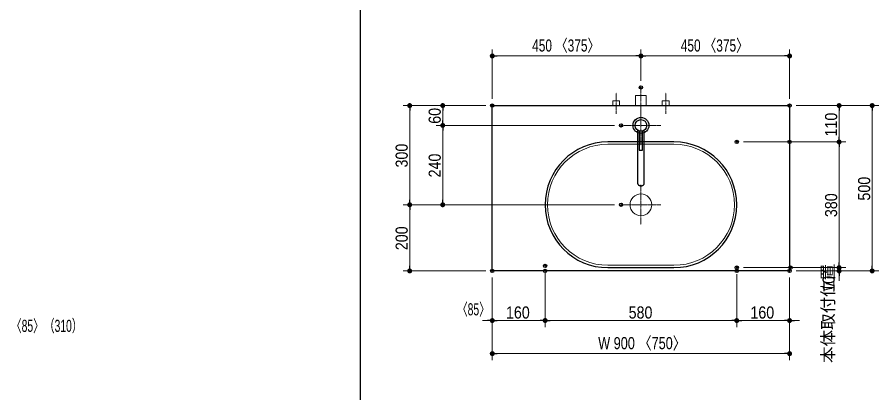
# Model space of a CAD drawing. Units: millimetres, scale not verified. Extents: x -6062 to 6062, y -3045 to 3045.
# Drawn here: x -4056 to -1448, y -738 to 397 of the extents above; entities that cross this region are included whole.
import ezdxf
from ezdxf.enums import TextEntityAlignment as Align

# ---------------------------------------------------------------- set-up
doc = ezdxf.new("R2010")
doc.units = ezdxf.units.MM
doc.header["$LTSCALE"] = 20
doc.header["$PDMODE"] = 32
doc.header["$PDSIZE"] = 10
doc.linetypes.add('USER1', pattern=[2.91, 1.76, -0.4, 0.35, -0.4])
for name, color, linetype, lineweight in [('0-0_1図面枠', 7, 'Continuous', 20), ('0-1_4給排水', 7, 'Continuous', 30), ('0-2_2寸法-1', 7, 'Continuous', 15), ('0-3_0', 7, 'Continuous', 25), ('0-5_2寸法-2', 7, 'Continuous', 15), ('0-6_5ボウル・キャビネット', 7, 'Continuous', 15)]:
    doc.layers.add(name, color=color, linetype=linetype, lineweight=lineweight)
doc.layers.add('0-4_Defpoints', color=7, linetype='Continuous')
doc.styles.add('ＭＳ Ｐゴシック', font='')
doc.styles.get('ＭＳ Ｐゴシック').set_extended_font_data('MS PGothic')

# ---------------------------------------------------------------- blocks, each defined once
blk = doc.blocks.new('_Dot')
at = {"layer": '0-3_0'}
blk.add_line((-10, 0), (-20, 0), dxfattribs=at)
for points in [[(0, 0), (-10, 0), (-9.92, 1.25)], [(0, 0), (-9.92, -1.25), (-10, 0)], [(0, 0), (-9.92, 1.25), (-9.69, 2.49)], [(0, 0), (-9.69, -2.49), (-9.92, -1.25)], [(0, 0), (-9.69, 2.49), (-9.3, 3.68)], [(0, 0), (-9.3, -3.68), (-9.69, -2.49)], [(0, 0), (-9.3, 3.68), (-8.76, 4.82)], [(0, 0), (-8.76, -4.82), (-9.3, -3.68)], [(0, 0), (-8.76, 4.82), (-8.09, 5.88)], [(0, 0), (-8.09, -5.88), (-8.76, -4.82)], [(0, 0), (-8.09, 5.88), (-7.29, 6.85)], [(0, 0), (-7.29, -6.85), (-8.09, -5.88)], [(0, 0), (-7.29, 6.85), (-6.37, 7.71)], [(0, 0), (-6.37, -7.71), (-7.29, -6.85)], [(0, 0), (-6.37, 7.71), (-5.36, 8.44)], [(0, 0), (-5.36, -8.44), (-6.37, -7.71)], [(0, 0), (-5.36, 8.44), (-4.26, 9.05)], [(0, 0), (-4.26, -9.05), (-5.36, -8.44)], [(0, 0), (-4.26, 9.05), (-3.09, 9.51)], [(0, 0), (-3.09, -9.51), (-4.26, -9.05)], [(0, 0), (-3.09, 9.51), (-1.87, 9.82)], [(0, 0), (-1.87, -9.82), (-3.09, -9.51)], [(0, 0), (-1.87, 9.82), (-0.63, 9.98)], [(0, 0), (-0.63, -9.98), (-1.87, -9.82)], [(0, 0), (-0.63, 9.98), (0.63, 9.98)], [(0, 0), (0.63, -9.98), (-0.63, -9.98)], [(0, 0), (0.63, 9.98), (1.87, 9.82)], [(0, 0), (1.87, 9.82), (3.09, 9.51)], [(0, 0), (3.09, 9.51), (4.26, 9.05)], [(0, 0), (4.26, 9.05), (5.36, 8.44)], [(0, 0), (5.36, 8.44), (6.37, 7.71)], [(0, 0), (6.37, 7.71), (7.29, 6.85)], [(0, 0), (7.29, 6.85), (8.09, 5.88)], [(0, 0), (8.09, 5.88), (8.76, 4.82)], [(0, 0), (8.76, 4.82), (9.3, 3.68)], [(0, 0), (9.3, 3.68), (9.69, 2.49)], [(0, 0), (9.69, 2.49), (9.92, 1.25)], [(0, 0), (9.92, 1.25), (10, 0)], [(0, 0), (1.87, -9.82), (0.63, -9.98)], [(0, 0), (3.09, -9.51), (1.87, -9.82)], [(0, 0), (4.26, -9.05), (3.09, -9.51)], [(0, 0), (5.36, -8.44), (4.26, -9.05)], [(0, 0), (6.37, -7.71), (5.36, -8.44)], [(0, 0), (7.29, -6.85), (6.37, -7.71)], [(0, 0), (8.09, -5.88), (7.29, -6.85)], [(0, 0), (8.76, -4.82), (8.09, -5.88)], [(0, 0), (9.3, -3.68), (8.76, -4.82)], [(0, 0), (9.69, -2.49), (9.3, -3.68)], [(0, 0), (9.92, -1.25), (9.69, -2.49)], [(0, 0), (10, 0), (9.92, -1.25)]]:
    blk.add_solid(points, dxfattribs=at)
blk = doc.blocks.new('グループ-8')
at = {"layer": '0-1_4給排水', "linetype": 'USER1', "lineweight": 15}
blk.add_line((-7600, 2100), (-7600, 3700), dxfattribs=at)
at = {"layer": '0-1_4給排水', "lineweight": 15}
blk.add_lwpolyline([(-7920, 2600), (-7920, 3200), (-7280, 3200), (-7280, 2600)], dxfattribs=at)
blk = doc.blocks.new('グループ-10')
at = {"layer": '0-6_5ボウル・キャビネット', "lineweight": 30}
for p, q in [((-5600, 400), (-9600, 400)), ((-9600, -7200), (-5600, -7200))]:
    blk.add_line(p, q, dxfattribs=at)
at = {"layer": '0-6_5ボウル・キャビネット'}
for p, q in [((-5600, 260), (-9600, 260)), ((-9600, -7060), (-5600, -7060))]:
    blk.add_line(p, q, dxfattribs=at)
at = {"layer": '0-6_5ボウル・キャビネット', "linetype": 'USER1'}
for p, q in [((-7600, -2200), (-7600, -4600)), ((-8800, -3400), (-6400, -3400))]:
    blk.add_line(p, q, dxfattribs=at)
at = {"layer": '0-6_5ボウル・キャビネット'}
blk.add_circle((-7600, -3400), 660, dxfattribs=at)
at = {"layer": '0-6_5ボウル・キャビネット', "lineweight": 30}
for centre, start, end in [((-9600, -3400), 90, 270), ((-5600, -3400), 270, 90)]:
    blk.add_arc(centre, 3800, start, end, dxfattribs=at)
at = {"layer": '0-6_5ボウル・キャビネット'}
for centre, start, end in [((-9600, -3400), 90, 270), ((-5600, -3400), 270, 90)]:
    blk.add_arc(centre, 3660, start, end, dxfattribs=at)
blk = doc.blocks.new('グループ-16')
at = {"layer": '0-1_4給排水', "linetype": 'USER1', "lineweight": 15}
for p, q in [((-7600, 2600), (-7600, 200)), ((-8800, 1400), (-6400, 1400))]:
    blk.add_line(p, q, dxfattribs=at)
at = {"layer": '0-1_4給排水'}
for points in [[(-7800, 1112.8), (-7800, -2100), (-7799.2, -2113.8), (-7796.7, -2127.9), (-7792.3, -2142.2), (-7786, -2156.4), (-7777.7, -2170.4), (-7767.4, -2183.8), (-7755.3, -2196.6), (-7741.4, -2208.3), (-7726.1, -2218.9), (-7709.4, -2228.2), (-7691.9, -2236.1), (-7673.6, -2242.5), (-7655, -2247.3), (-7636.4, -2250.7), (-7618, -2252.6), (-7600, -2253.2), (-7582, -2252.6), (-7563.6, -2250.7), (-7545, -2247.3), (-7526.4, -2242.5), (-7508.1, -2236.1), (-7490.6, -2228.2), (-7473.9, -2218.9), (-7458.6, -2208.3), (-7444.7, -2196.6), (-7432.6, -2183.8), (-7422.3, -2170.4), (-7414, -2156.4), (-7407.7, -2142.2), (-7403.3, -2127.9), (-7400.8, -2113.8), (-7400, -2100), (-7400, 1112.8)], [(-7700, 1064.6), (-7700, -100), (-7500, -100), (-7500, 1064.6)]]:
    blk.add_lwpolyline(points, dxfattribs=at)
for radius in [480, 350]:
    blk.add_circle((-7600, 1400), radius, dxfattribs=at)
blk = doc.blocks.new('止水栓_平面_W75')
at = {"layer": '0-1_4給排水', "linetype": 'USER1', "lineweight": 15}
for p, q in [((-1500, -500), (-1500, 780)), ((1500, -500), (1500, 780))]:
    blk.add_line(p, q, dxfattribs=at)
at = {"layer": '0-1_4給排水', "lineweight": 15}
for points in [[(-1710, 0), (-1710, 280), (-1290, 280), (-1290, 0)], [(1290, 0), (1290, 280), (1710, 280), (1710, 0)]]:
    blk.add_lwpolyline(points, dxfattribs=at)

msp = doc.modelspace()

# ---------------------------------------------------------------- linework, layer by layer
at = {"layer": '0-0_1図面枠', "lineweight": 30}
msp.add_line((-3017.5, 1750), (-3017.5, -2420), dxfattribs=at)
at = {"layer": '0-2_2寸法-1'}
for p, q in [((-2617.5, 150), (-2617.5, 300)), ((-2167.5, 205), (-2167.5, 300)), ((-2167.5, 205), (-2167.5, 300)), ((-1717.5, 150), (-1717.5, 300)), ((-2182.51, 280), (-2602.49, 280)), ((-2152.49, 280), (-1732.51, 280)), ((-2787.5, 130), (-2887.5, 130)), ((-2867.5, -154.99), (-2867.5, 114.99)), ((-2637.5, 130), (-2787.5, 130)), ((-2767.5, 85.01), (-2767.5, 114.99)), ((-1697.5, 130), (-1547.5, 130)), ((-1567.5, 35.01), (-1567.5, 114.99)), ((-1547.5, 130), (-1447.5, 130)), ((-1467.5, -354.99), (-1467.5, 114.99)), ((-2247.5, 70), (-2787.5, 70)), ((-2247.5, 70), (-2787.5, 70)), ((-2767.5, 54.99), (-2767.5, -154.99)), ((-1857.5, 20), (-1547.5, 20)), ((-1697.5, 20), (-1547.5, 20)), ((-1567.5, -344.99), (-1567.5, 4.99)), ((-2787.5, -170), (-2887.5, -170)), ((-2787.5, -170), (-2887.5, -170)), ((-2247.5, -170), (-2787.5, -170)), ((-2867.5, -185.01), (-2867.5, -354.99)), ((-1857.5, -360), (-1547.5, -360)), ((-2637.5, -370), (-2887.5, -370)), ((-2617.5, -390), (-2617.5, -540)), ((-2457.5, -375), (-2457.5, -540)), ((-2457.5, -390), (-2457.5, -540)), ((-1877.5, -380), (-1877.5, -540)), ((-1877.5, -390), (-1877.5, -540)), ((-1717.5, -390), (-1717.5, -540)), ((-1547.5, -370), (-1447.5, -370)), ((-2602.49, -520), (-2472.51, -520)), ((-1892.51, -520), (-2442.49, -520)), ((-1862.49, -520), (-1732.51, -520)), ((-2617.5, -540), (-2617.5, -640)), ((-1717.5, -540), (-1717.5, -640)), ((-1732.51, -620), (-2602.49, -620))]:
    msp.add_line(p, q, dxfattribs=at)
at = {"layer": '0-4_Defpoints'}
for p in [(-2617.5, 280), (-1717.5, 280), (-2167.5, 185), (-2867.5, 130), (-2767.5, 130), (-2617.5, 130), (-2617.5, 130), (-1717.5, 130), (-1717.5, 130), (-1567.5, 130), (-1467.5, 130), (-2227.5, 70), (-1877.5, 20), (-1717.5, 20), (-1567.5, 20), (-2767.5, -170), (-2227.5, -170), (-2867.5, -370), (-2617.5, -370), (-2617.5, -370), (-2457.5, -355), (-2457.5, -370), (-1877.5, -360), (-1877.5, -370), (-1717.5, -370), (-1714.61, -360), (-1567.5, -360), (-1567.5, -370), (-2617.5, -520), (-2617.5, -520), (-2457.5, -520), (-2457.5, -520), (-1717.5, -520), (-1717.5, -520), (-2617.5, -620)]:
    msp.add_point(p, dxfattribs=at)
at = {"layer": '0-5_2寸法-2'}
for p, q in [((-1567.5, -344.99), (-1567.5, -329.99)), ((-1694.61, -360), (-1547.5, -360)), ((-1567.5, -370), (-1567.5, -360)), ((-2617.5, -390), (-2617.5, -540)), ((-2457.5, -390), (-2457.5, -540)), ((-1877.5, -390), (-1877.5, -540)), ((-1717.5, -390), (-1717.5, -540)), ((-1697.5, -370), (-1547.5, -370)), ((-1567.5, -385.01), (-1567.5, -400.01)), ((-2632.51, -520), (-2647.51, -520)), ((-2457.5, -520), (-2617.5, -520)), ((-2442.49, -520), (-2427.49, -520)), ((-1892.51, -520), (-1907.51, -520)), ((-1877.5, -520), (-1717.5, -520)), ((-1702.49, -520), (-1687.49, -520))]:
    msp.add_line(p, q, dxfattribs=at)
at = {"layer": '0-6_5ボウル・キャビネット', "lineweight": 30}
msp.add_lwpolyline([(-2617.5, 130), (-1717.5, 130), (-1717.5, -370), (-2617.5, -370)], close=True, dxfattribs=at)

# ---------------------------------------------------------------- block references
at = {"layer": '0-1_4給排水', "xscale": 0.05, "yscale": 0.05}
for name, p in [('グループ-8', (-1787.5, 0)), ('止水栓_平面_W75', (-2167.5, 130)), ('グループ-16', (-1787.5, 0))]:
    msp.add_blockref(name, p, dxfattribs=at)
at = {"layer": '0-2_2寸法-1', "xscale": 0.7503418, "yscale": 0.7503418}
for p, rotation in [((-2617.5, 280), 180), ((-2167.5, 280), 180), ((-2867.5, 130), 90), ((-2767.5, 130), 90), ((-1567.5, 130), 90), ((-1467.5, 130), 90), ((-2767.5, 70), 270), ((-2767.5, 70), 90), ((-1567.5, 20), 270), ((-1567.5, 20), 90), ((-2867.5, -170), 270), ((-2767.5, -170), 270), ((-2867.5, -170), 90), ((-2867.5, -370), 270), ((-1567.5, -360), 270), ((-1467.5, -370), 270), ((-2617.5, -520), 180), ((-2457.5, -520), 180), ((-1877.5, -520), 180), ((-2617.5, -620), 180)]:
    msp.add_blockref('_Dot', p, dxfattribs=dict(at, rotation=rotation))
for p in [(-2167.5, 280), (-1717.5, 280), (-2457.5, -520), (-1877.5, -520), (-1717.5, -520), (-1717.5, -620)]:
    msp.add_blockref('_Dot', p, dxfattribs=at)
at = {"layer": '0-5_2寸法-2', "xscale": 0.7503418, "yscale": 0.7503418}
for p, rotation in [((-1567.5, -360), 270), ((-1567.5, -370), 90), ((-2457.5, -520), 180), ((-1717.5, -520), 180)]:
    msp.add_blockref('_Dot', p, dxfattribs=dict(at, rotation=rotation))
for p in [(-2617.5, -520), (-1877.5, -520)]:
    msp.add_blockref('_Dot', p, dxfattribs=at)
at = {"layer": '0-6_5ボウル・キャビネット', "xscale": 0.05, "yscale": 0.05}
msp.add_blockref('グループ-10', (-1787.5, 0), dxfattribs=at)

# ---------------------------------------------------------------- texts
at = {"layer": '0-2_2寸法-1', "style": 'ＭＳ Ｐゴシック'}
for s, height, width, p in [('450 〈375〉', 36.66, 0.75, (-2496.82, 282.35)), ('450 〈375〉', 36.66, 0.75, (-2046.82, 282.35)), ('160', 36.66, 0.9, (-2576.11, -524.96)), ('580', 36.66, 0.9, (-2204.78, -524.96)), ('160', 36.66, 0.9, (-1836.11, -524.96)), ('W 900 〈750〉', 36.69, 0.8, (-2296.89, -617.65))]:
    msp.add_text(s, height=height, dxfattribs=dict(at, width=width)).set_placement(p, align=Align.BOTTOM_LEFT)
at = {"layer": '0-2_2寸法-1', "style": 'ＭＳ Ｐゴシック', "width": 0.9}
for s, p in [('60', (-2762.54, 74.92)), ('110', (-1562.54, 36.39)), ('300', (-2862.54, -57.28)), ('240', (-2762.54, -87.28)), ('500', (-1462.54, -157.28)), ('380', (-1562.54, -207.28)), ('200', (-2862.54, -307.28))]:
    msp.add_text(s, height=36.66, rotation=90, dxfattribs=at).set_placement(p, align=Align.BOTTOM_LEFT)
at = {"layer": '0-5_2寸法-2', "style": 'ＭＳ Ｐゴシック'}
msp.add_text('本体取付位置', height=36.66, rotation=90, dxfattribs=at).set_placement((-1572.19, -648.35), align=Align.BOTTOM_LEFT)
at = {"layer": '0-5_2寸法-2', "style": 'ＭＳ Ｐゴシック', "width": 0.9}
msp.add_text('10', height=36.66, rotation=90, dxfattribs=at).set_placement((-1569.98, -432.94), align=Align.BOTTOM_LEFT)
at = {"layer": '0-5_2寸法-2', "style": 'ＭＳ Ｐゴシック', "width": 0.65}
for s, height, p in [('〈85〉', 36.66, (-2724.46, -515.31)), ('〈85〉（310）', 36.69, (-4074.82, -565.31))]:
    msp.add_text(s, height=height, dxfattribs=at).set_placement(p, align=Align.BOTTOM_LEFT)

doc.saveas('drawing.dxf')
